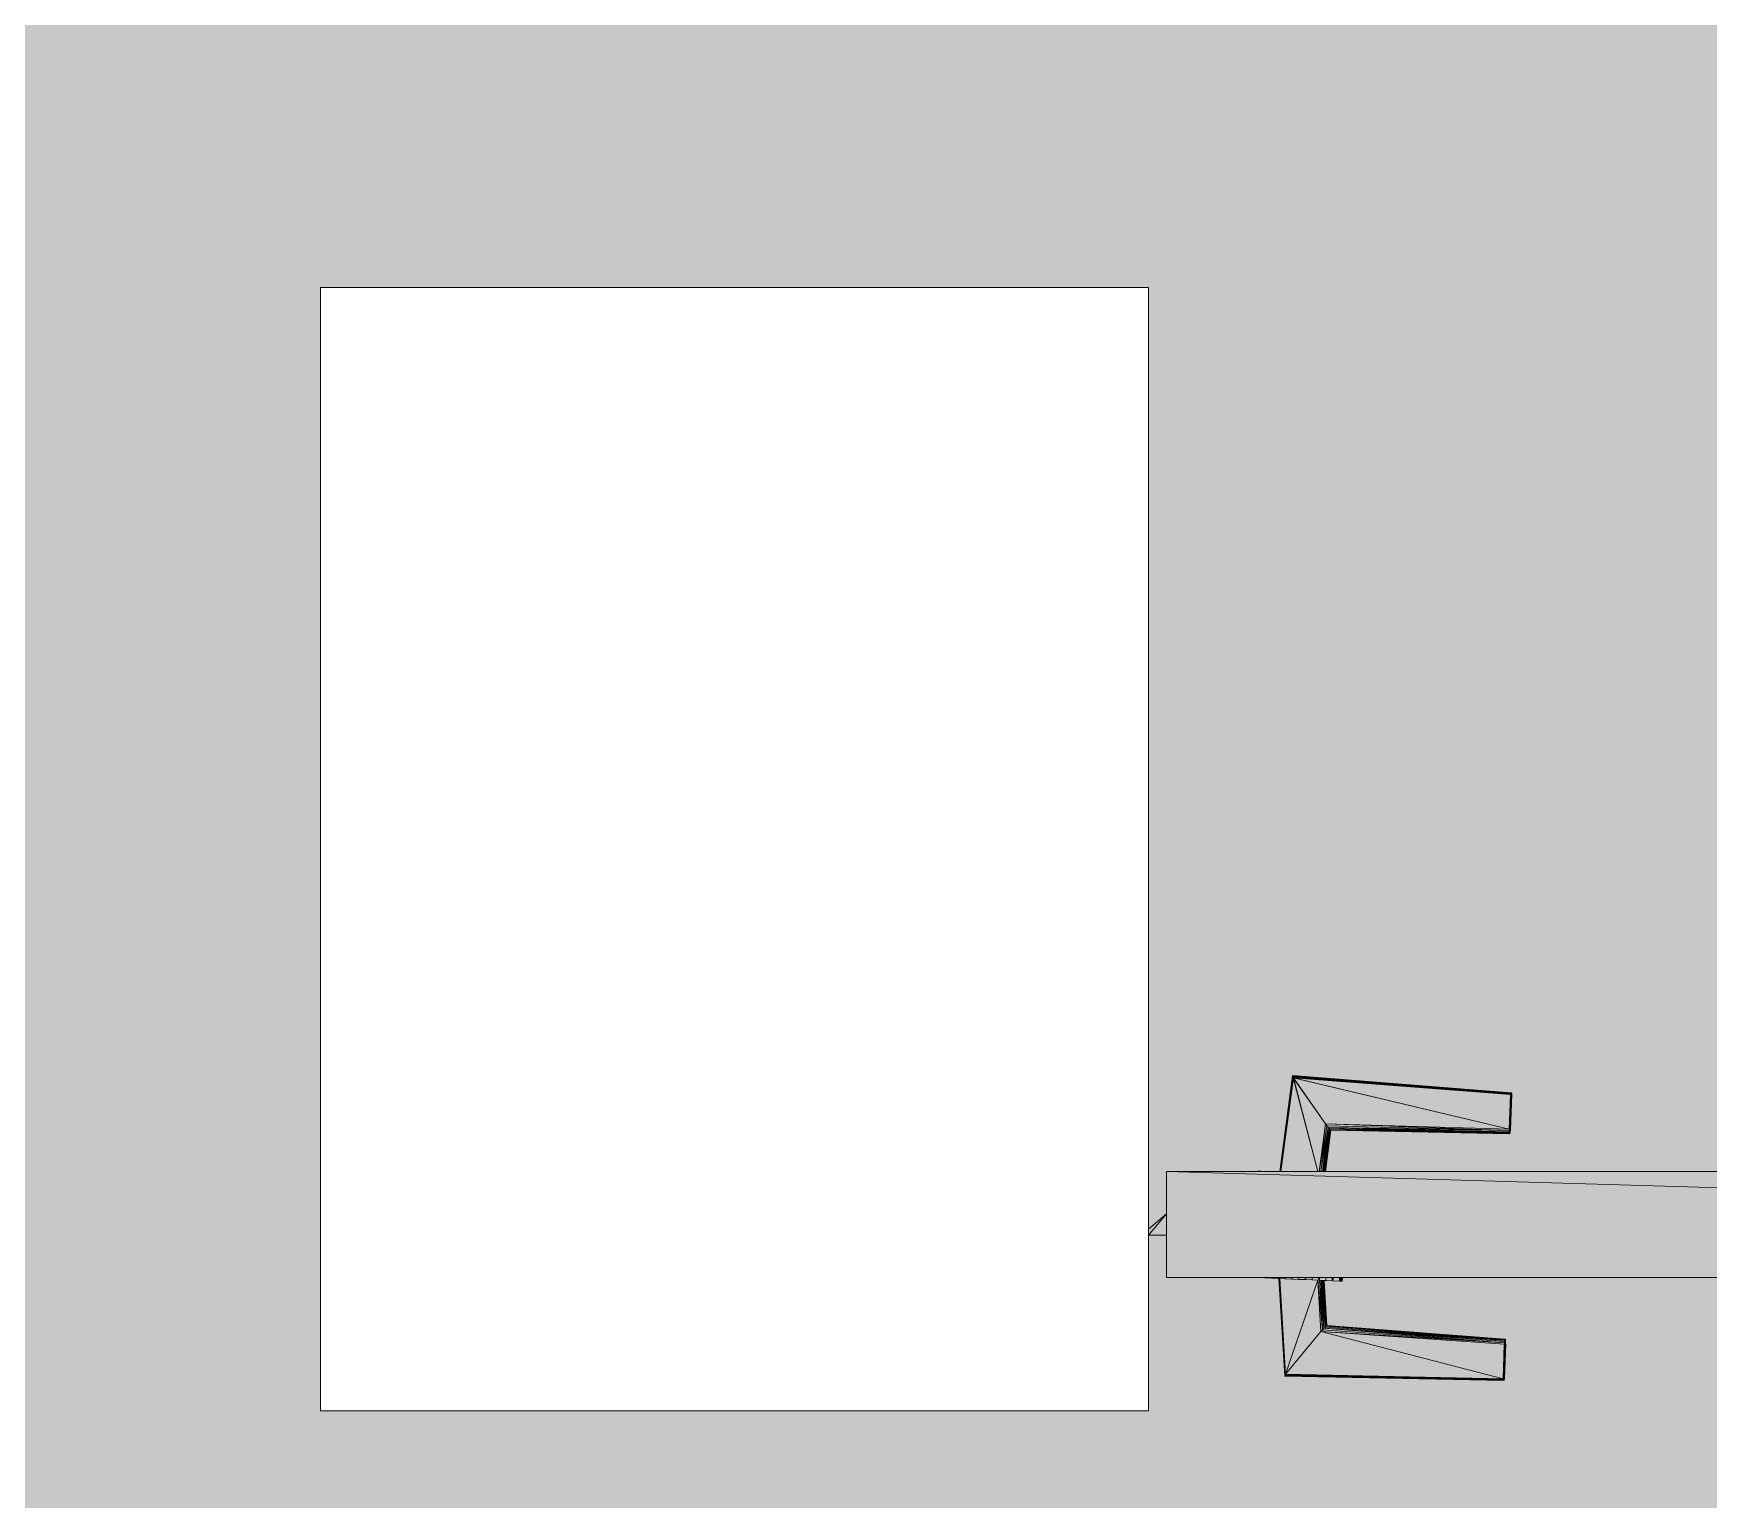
# Model space of a CAD drawing. Header units: millimetres. Extents: x -284281 to 1648660, y -821378 to -151356.
# Drawn here: x 204674 to 205210, y -271523 to -271053 of the extents above; entities that cross this region are included whole.
import ezdxf

# ---------------------------------------------------------------- set-up
doc = ezdxf.new("R2010")
doc.units = ezdxf.units.MM
doc.header["$MEASUREMENT"] = 0
doc.set_wipeout_variables(frame=1)
doc.linetypes.add('Wipeout_Contour', pattern=[1000, 0, -1000])
doc.layers.add('Structure - Murs extérieurs', color=7, linetype='Continuous')

# ---------------------------------------------------------------- blocks, each defined once
blk = doc.blocks.new('Mur_58_1', base_point=(204765.64, -271134.71))
at = {"color": 254, "linetype": 'Wipeout_Contour', "lineweight": 0, "ltscale": 1359970.611364661}
blk.add_wipeout([(204765.64, -271494.71), (205030.95, -271494.71), (205030.95, -271134.71), (204765.64, -271134.71)], dxfattribs=at).dxf.layer = 'Structure - Murs extérieurs'
at = {"layer": 'Structure - Murs extérieurs', "color": 7, "linetype": 'Continuous', "lineweight": 5, "flags": 128}
for points in [[(205030.95, -271134.71), (204765.64, -271134.71)], [(204765.64, -271134.71), (204765.64, -271494.71)], [(205030.95, -271494.71), (205030.95, -271134.71)], [(204765.64, -271494.71), (205030.95, -271494.71)]]:
    blk.add_lwpolyline(points, dxfattribs=at)
blk = doc.blocks.new('model17')
at = {"color": 7, "linetype": 'Continuous', "lineweight": 20}
for p, q in [((1357.74, 259.11), (1358.1, 270.16)), ((1357.75, 258.63), (1358.14, 270.32)), ((1357.75, 258.63), (1358.1, 270.16)), ((1357.78, 258.24), (1358.18, 270.45)), ((1357.78, 258.24), (1358.14, 270.32)), ((1357.81, 257.93), (1358.22, 270.55)), ((1357.81, 257.93), (1358.18, 270.45)), ((1357.83, 257.7), (1358.26, 270.62)), ((1357.83, 257.7), (1358.22, 270.55)), ((1357.87, 257.57), (1358.34, 270.68)), ((1357.87, 257.57), (1358.3, 270.67)), ((1357.87, 257.57), (1358.26, 270.62)), ((1357.91, 257.52), (1358.34, 270.68)), ((1357.94, 257.56), (1358.34, 270.68)), ((1357.94, 257.56), (1358.37, 270.66)), ((1357.94, 257.56), (1358.42, 270.62)), ((1357.99, 257.7), (1358.42, 270.62)), ((1357.99, 257.7), (1358.45, 270.54)), ((1358.04, 257.92), (1358.45, 270.54)), ((1358.04, 257.92), (1358.48, 270.44)), ((1358.08, 258.22), (1358.48, 270.44)), ((1358.08, 258.22), (1358.51, 270.31)), ((1358.1, 270.16), (1358.14, 270.32)), ((1358.13, 258.62), (1358.51, 270.31)), ((1358.13, 258.62), (1358.55, 270.14)), ((1358.14, 270.32), (1358.18, 270.45)), ((1358.18, 270.45), (1358.22, 270.55)), ((1358.18, 259.09), (1358.55, 270.14)), ((1358.22, 270.55), (1358.26, 270.62)), ((1358.26, 270.62), (1358.3, 270.67)), ((1358.3, 270.67), (1358.34, 270.68)), ((1358.34, 270.68), (1358.37, 270.66)), ((1358.34, 270.68), (1428.51, 269.39)), ((1358.37, 270.66), (1358.42, 270.62)), ((1428.51, 269.39), (1358.37, 270.66)), ((1358.37, 270.66), (1428.55, 269.31)), ((1358.37, 270.66), (1428.54, 269.37)), ((1358.42, 270.62), (1358.45, 270.54)), ((1428.55, 269.31), (1358.42, 270.62)), ((1358.42, 270.62), (1428.52, 269.22)), ((1358.45, 270.54), (1358.48, 270.44)), ((1428.52, 269.22), (1358.45, 270.54)), ((1358.45, 270.54), (1428.47, 269.09)), ((1358.48, 270.44), (1358.51, 270.31)), ((1358.48, 270.44), (1428.47, 269.09)), ((1358.51, 270.31), (1428.26, 268.72)), ((1358.51, 270.31), (1428.38, 268.92)), ((1358.51, 270.31), (1358.55, 270.14)), ((1358.51, 270.31), (1428.47, 269.09)), ((1358.55, 270.14), (1428.26, 268.72)), ((1358.55, 270.14), (1416.96, 255.04)), ((1428.26, 268.72), (1416.96, 255.04)), ((1428.26, 268.72), (1417.98, 238.59)), ((1428.38, 268.92), (1428.26, 268.72)), ((1428.26, 268.72), (1430.16, 238.04)), ((1428.47, 269.09), (1428.38, 268.92)), ((1428.38, 268.92), (1430.16, 238.04)), ((1428.38, 268.92), (1430.28, 238.06)), ((1428.38, 268.92), (1430.38, 238.07)), ((1428.52, 269.22), (1428.47, 269.09)), ((1428.47, 269.09), (1430.38, 238.07)), ((1428.51, 269.39), (1428.54, 269.37)), ((1428.55, 269.31), (1428.52, 269.22)), ((1428.52, 269.22), (1430.38, 238.07)), ((1428.52, 269.22), (1430.45, 238.08)), ((1428.54, 269.37), (1428.55, 269.31)), ((1428.55, 269.31), (1430.45, 238.08)), ((1428.55, 269.31), (1430.48, 238.09)), ((1357.75, 258.63), (1357.74, 259.11)), ((1357.78, 258.24), (1357.75, 258.63)), ((1357.81, 257.93), (1357.78, 258.24)), ((1357.83, 257.7), (1357.81, 257.93)), ((1357.87, 257.57), (1357.83, 257.7)), ((1357.99, 257.7), (1357.94, 257.56)), ((1358.04, 257.92), (1357.99, 257.7)), ((1415.34, 253.31), (1357.99, 257.7)), ((1357.99, 257.7), (1415.15, 253.15)), ((1358.08, 258.22), (1358.04, 257.92)), ((1415.62, 253.59), (1358.04, 257.92)), ((1415.34, 253.31), (1358.04, 257.92)), ((1415.98, 253.97), (1358.04, 257.92)), ((1358.13, 258.62), (1358.08, 258.22)), ((1415.98, 253.97), (1358.08, 258.22)), ((1358.13, 258.62), (1358.18, 259.09)), ((1416.43, 254.45), (1358.13, 258.62)), ((1415.98, 253.97), (1358.13, 258.62)), ((1416.96, 255.04), (1358.13, 258.62)), ((1416.96, 255.04), (1358.18, 259.09)), ((1357.91, 257.52), (1357.87, 257.57)), ((1357.94, 257.56), (1357.91, 257.52)), ((1415.06, 253.1), (1357.91, 257.52)), ((1415.15, 253.15), (1357.94, 257.56)), ((1357.94, 257.56), (1415.06, 253.1)), ((1415.15, 253.15), (1415.06, 253.1)), ((1416.05, 238.68), (1415.06, 253.1)), ((1415.95, 238.68), (1415.06, 253.1)), ((1415.34, 253.31), (1415.15, 253.15)), ((1416.25, 238.67), (1415.15, 253.15)), ((1416.05, 238.68), (1415.15, 253.15)), ((1415.62, 253.59), (1415.34, 253.31)), ((1416.54, 238.65), (1415.34, 253.31)), ((1416.25, 238.67), (1415.34, 253.31)), ((1415.98, 253.97), (1415.62, 253.59)), ((1416.93, 238.64), (1415.62, 253.59)), ((1416.54, 238.65), (1415.62, 253.59)), ((1416.43, 254.45), (1415.98, 253.97)), ((1416.93, 238.64), (1415.98, 253.97)), ((1416.43, 254.45), (1416.96, 255.04)), ((1417.98, 238.59), (1416.43, 254.45)), ((1417.41, 238.61), (1416.43, 254.45)), ((1416.93, 238.64), (1416.43, 254.45)), ((1417.98, 238.59), (1416.96, 255.04)), ((1466.45, 203.75), (322.26, 237.72)), ((1466.45, 237.72), (322.26, 237.72)), ((1410.12, 238.94), (1410.08, 237.72)), ((1410.15, 238.94), (1410.11, 237.72)), ((1410.15, 238.94), (1410.12, 237.72)), ((1410.15, 238.94), (1410.12, 238.94)), ((1410.12, 238.94), (1410.15, 238.94)), ((1410.22, 238.94), (1410.15, 238.94)), ((1410.22, 238.94), (1410.18, 237.72)), ((1410.22, 238.94), (1410.19, 237.72)), ((1410.31, 238.93), (1410.22, 238.94)), ((1410.31, 238.93), (1410.27, 237.72)), ((1410.31, 238.93), (1410.29, 237.72)), ((1410.34, 238.93), (1410.31, 238.93)), ((1410.44, 238.93), (1410.34, 238.93)), ((1410.44, 238.93), (1410.4, 237.72)), ((1410.6, 238.92), (1410.44, 238.93)), ((1410.6, 238.92), (1410.53, 237.72)), ((1410.6, 238.92), (1410.56, 237.72)), ((1410.6, 238.92), (1410.59, 237.72)), ((1410.79, 238.91), (1410.6, 238.92)), ((1410.79, 238.91), (1410.75, 237.72)), ((1410.79, 238.91), (1410.79, 237.72)), ((1411.02, 238.9), (1410.79, 238.91)), ((1411.02, 238.9), (1410.98, 237.72)), ((1413.2, 238.8), (1411.02, 238.9)), ((1413.2, 238.8), (1412.81, 237.72)), ((1413.2, 238.8), (1413.16, 237.72)), ((1413.5, 237.72), (1413.2, 238.8)), ((1415.37, 238.71), (1413.2, 238.8)), ((1415.37, 238.71), (1415.34, 237.72)), ((1415.92, 238.68), (1415.37, 238.71)), ((1417.55, 238.61), (1415.92, 238.68)), ((1417.55, 238.61), (1417.23, 237.72)), ((1417.55, 238.61), (1417.52, 237.72)), ((1417.81, 237.72), (1417.55, 238.61)), ((1419.74, 238.51), (1417.55, 238.61)), ((1419.71, 237.72), (1419.74, 238.51)), ((1421.92, 238.41), (1419.74, 238.51)), ((1421.92, 238.41), (1421.67, 237.72)), ((1421.9, 237.72), (1421.92, 238.41)), ((1422.12, 237.72), (1421.92, 238.41)), ((1422.25, 238.4), (1421.92, 238.41)), ((1424.1, 238.31), (1422.25, 238.4)), ((1424.08, 237.72), (1424.1, 238.31)), ((1426.28, 238.22), (1424.1, 238.31)), ((1426.28, 238.22), (1426.1, 237.72)), ((1426.26, 237.72), (1426.28, 238.22)), ((1428.45, 238.12), (1426.28, 238.22)), ((1428.45, 238.12), (1428.31, 237.72)), ((1428.44, 237.72), (1428.45, 238.12)), ((1428.57, 237.72), (1428.45, 238.12)), ((1430.63, 238.02), (1428.45, 238.12)), ((1430.28, 238.06), (1430.16, 238.04)), ((1430.29, 238.04), (1430.19, 238.04)), ((1430.38, 238.07), (1430.28, 238.06)), ((1430.45, 238.08), (1430.38, 238.07)), ((1430.48, 238.09), (1430.45, 238.08)), ((1430.62, 237.72), (1430.63, 238.02)), ((1432.8, 237.92), (1430.63, 238.02)), ((1432.8, 237.92), (1432.72, 237.72)), ((1432.79, 237.72), (1432.8, 237.92)), ((1432.86, 237.72), (1432.8, 237.92)), ((1434.96, 237.83), (1432.8, 237.92)), ((1434.95, 237.72), (1434.96, 237.83)), ((1437.12, 237.73), (1434.96, 237.83)), ((1437.12, 237.73), (1437.11, 237.72)), ((1437.25, 237.72), (1437.12, 237.73)), ((1437.34, 237.72), (1437.25, 237.72)), ((1437.25, 237.72), (1437.25, 237.72)), ((1437.41, 237.72), (1437.34, 237.72)), ((1466.45, 203.75), (1466.45, 237.72)), ((1466.45, 224.13), (1472.26, 224.13)), ((1466.45, 217.33), (1472.26, 224.13)), ((1466.45, 217.33), (1472.26, 222.22)), ((1472.26, 222.22), (1472.26, 224.13)), ((322.26, 203.75), (1466.45, 203.75)), ((1413.74, 190.53), (1415.51, 203.75)), ((1415.51, 203.75), (1413.84, 190.48)), ((1413.84, 190.48), (1415.61, 203.75)), ((1413.84, 190.48), (1415.79, 203.75)), ((1414.01, 190.32), (1415.8, 203.75)), ((1415.83, 203.75), (1414.27, 190.03)), ((1414.27, 190.03), (1416.1, 203.75)), ((1414.27, 190.03), (1416.46, 203.75)), ((1414.6, 189.63), (1416.49, 203.75)), ((1414.6, 189.63), (1416.94, 203.75)), ((1415.01, 189.11), (1416.98, 203.75)), ((1415.01, 189.11), (1417.51, 203.75)), ((1415.51, 188.49), (1417.55, 203.75)), ((1417.95, 203.75), (1425.79, 173.75)), ((1429.81, 203.75), (1425.79, 173.75)), ((1425.79, 173.75), (1429.94, 203.75)), ((1429.94, 203.75), (1425.9, 173.53)), ((1425.9, 173.53), (1430.03, 203.75)), ((1425.97, 173.34), (1430.1, 203.75)), ((1430.04, 203.75), (1425.97, 173.34)), ((1430.1, 203.75), (1426.02, 173.2)), ((1430.14, 203.75), (1426.04, 173.09)), ((1430.1, 203.75), (1426.04, 173.09)), ((1434.48, 203.75), (1436.24, 203.66)), ((1436.69, 203.75), (1436.24, 203.66)), ((1436.24, 203.66), (1436.9, 203.75)), ((1436.24, 203.66), (1436.46, 203.66)), ((1436.91, 203.75), (1436.46, 203.66)), ((1436.46, 203.66), (1437.04, 203.74)), ((1436.46, 203.66), (1436.66, 203.66)), ((1437.04, 203.74), (1436.66, 203.66)), ((1436.66, 203.66), (1437.11, 203.72)), ((1436.66, 203.66), (1436.82, 203.66)), ((1437.11, 203.72), (1436.82, 203.66)), ((1436.82, 203.66), (1436.95, 203.67)), ((1437.11, 203.72), (1436.95, 203.67)), ((1436.95, 203.67), (1437.14, 203.71)), ((1436.95, 203.67), (1437.04, 203.67)), ((1436.98, 203.75), (1437.04, 203.74)), ((1437.04, 203.74), (1437.04, 203.75)), ((1437.04, 203.74), (1437.11, 203.72)), ((1437.14, 203.71), (1437.04, 203.67)), ((1437.04, 203.67), (1437.14, 203.69)), ((1437.11, 203.72), (1437.11, 203.75)), ((1437.11, 203.72), (1437.14, 203.71)), ((1437.14, 203.69), (1437.11, 203.68)), ((1437.14, 203.71), (1437.14, 203.75)), ((1437.14, 203.69), (1437.14, 203.71)), ((1437.14, 203.71), (1437.14, 203.69)), ((1355.77, 179.02), (1356.24, 190.55)), ((1355.77, 179.02), (1356.19, 190.07)), ((1355.8, 178.87), (1356.3, 190.95)), ((1355.8, 178.87), (1356.24, 190.55)), ((1355.83, 178.74), (1356.34, 191.27)), ((1355.83, 178.74), (1356.3, 190.95)), ((1355.87, 178.65), (1356.39, 191.5)), ((1355.87, 178.65), (1356.34, 191.27)), ((1355.9, 178.58), (1356.44, 191.65)), ((1355.9, 178.58), (1356.39, 191.5)), ((1355.94, 178.55), (1356.44, 191.65)), ((1355.98, 178.54), (1356.48, 191.69)), ((1356.44, 191.65), (1355.98, 178.54)), ((1355.98, 178.54), (1356.52, 191.65)), ((1356.01, 178.56), (1356.52, 191.65)), ((1356.52, 191.65), (1356.05, 178.61)), ((1356.05, 178.61), (1356.54, 191.53)), ((1356.54, 191.53), (1356.09, 178.69)), ((1356.09, 178.69), (1356.58, 191.31)), ((1356.58, 191.31), (1356.13, 178.8)), ((1356.13, 178.8), (1356.6, 191.01)), ((1356.6, 191.01), (1356.18, 178.94)), ((1356.18, 178.94), (1356.63, 190.63)), ((1356.19, 190.07), (1356.24, 190.55)), ((1356.63, 190.63), (1356.22, 179.11)), ((1356.64, 190.16), (1356.22, 179.11)), ((1356.24, 190.55), (1356.3, 190.95)), ((1356.3, 190.95), (1356.34, 191.27)), ((1356.34, 191.27), (1356.39, 191.5)), ((1356.39, 191.5), (1356.44, 191.65)), ((1356.44, 191.65), (1356.48, 191.69)), ((1356.48, 191.69), (1356.52, 191.65)), ((1356.48, 191.69), (1413.74, 190.53)), ((1356.52, 191.65), (1356.54, 191.53)), ((1413.74, 190.53), (1356.52, 191.65)), ((1356.52, 191.65), (1413.84, 190.48)), ((1356.54, 191.53), (1356.58, 191.31)), ((1413.84, 190.48), (1356.54, 191.53)), ((1356.54, 191.53), (1414.01, 190.32)), ((1356.58, 191.31), (1356.6, 191.01)), ((1414.01, 190.32), (1356.58, 191.31)), ((1356.58, 191.31), (1414.6, 189.63)), ((1356.58, 191.31), (1414.27, 190.03)), ((1356.6, 191.01), (1356.63, 190.63)), ((1356.6, 191.01), (1414.6, 189.63)), ((1356.63, 190.63), (1356.64, 190.16)), ((1414.6, 189.63), (1356.63, 190.63)), ((1356.63, 190.63), (1415.51, 188.49)), ((1356.63, 190.63), (1415.01, 189.11)), ((1415.51, 188.49), (1356.64, 190.16)), ((1356.64, 190.16), (1425.79, 173.75)), ((1413.74, 190.53), (1413.84, 190.48)), ((1413.84, 190.48), (1414.01, 190.32)), ((1414.01, 190.32), (1414.27, 190.03)), ((1414.27, 190.03), (1414.6, 189.63)), ((1414.6, 189.63), (1415.01, 189.11)), ((1415.01, 189.11), (1415.51, 188.49)), ((1415.51, 188.49), (1425.79, 173.75)), ((1355.8, 178.87), (1355.77, 179.02)), ((1355.83, 178.74), (1355.8, 178.87)), ((1355.87, 178.65), (1355.83, 178.74)), ((1355.9, 178.58), (1355.87, 178.65)), ((1355.94, 178.55), (1355.9, 178.58)), ((1355.98, 178.54), (1355.94, 178.55)), ((1356.01, 178.56), (1355.98, 178.54)), ((1426.03, 173.02), (1355.98, 178.54)), ((1425.99, 172.99), (1355.98, 178.54)), ((1356.05, 178.61), (1356.01, 178.56)), ((1426.03, 173.02), (1356.01, 178.56)), ((1356.09, 178.69), (1356.05, 178.61)), ((1426.02, 173.2), (1356.05, 178.61)), ((1356.05, 178.61), (1426.03, 173.02)), ((1426.04, 173.09), (1356.05, 178.61)), ((1356.13, 178.8), (1356.09, 178.69)), ((1425.97, 173.34), (1356.09, 178.69)), ((1356.09, 178.69), (1426.02, 173.2)), ((1356.18, 178.94), (1356.13, 178.8)), ((1425.97, 173.34), (1356.13, 178.8)), ((1356.22, 179.11), (1356.18, 178.94)), ((1425.79, 173.75), (1356.18, 178.94)), ((1356.18, 178.94), (1425.97, 173.34)), ((1425.9, 173.53), (1356.18, 178.94)), ((1425.79, 173.75), (1356.22, 179.11)), ((1425.79, 173.75), (1425.9, 173.53)), ((1425.9, 173.53), (1425.97, 173.34)), ((1425.97, 173.34), (1426.02, 173.2)), ((1426.03, 173.02), (1425.99, 172.99)), ((1426.02, 173.2), (1426.04, 173.09)), ((1426.04, 173.09), (1426.03, 173.02))]:
    blk.add_line(p, q, dxfattribs=at)
blk.add_point((1415.06, 253.1), dxfattribs=at)

msp = doc.modelspace()

# ---------------------------------------------------------------- hatches: boundary and pattern name
at = {"linetype": 'Continuous', "lineweight": 0, "true_color": 0x6f6f6f}
h = msp.add_hatch(color=8, dxfattribs=at)
h.paths.add_polyline_path([(141848.4421, -295062.57111), (269220.82107, -293826.86817), (269220.82107, -270902.73426), (268763.04853, -270902.73426), (254213.59981, -271040.57524), (254213.59981, -163437.63526), (153156.19977, -163437.63526), (153156.19977, -271040.57524), (153182.9625, -271040.57014), (153183.14559, -272000.51417, -0.409427364), (149183.68145, -275935.04226), (141848.4421, -275935.04226)])
h.paths.add_polyline_path([(158435.58359, -260639.95299), (155145.58359, -260639.95299), (155145.58359, -248364.9528), (155145.58359, -243089.97435), (155145.58359, -242189.97435), (158435.58359, -242189.97435)], flags=0)
h.paths.add_polyline_path([(161503.43335, -171995.57011), (161503.43335, -193810.57122), (161503.43335, -230015.57011), (161503.43335, -260810.57129), (196775.04197, -260810.57129), (196775.04197, -222495.57011), (186955.54197, -222495.57011), (186955.54197, -218295.57011), (196754.55038, -218295.57011), (196754.55038, -208495.57004), (196754.55038, -204495.57011), (193355.54197, -204495.57011), (193355.54197, -195161.53481), (195576.03357, -195161.53481), (195576.03357, -189810.57129), (217850.06795, -189810.57129), (217850.06795, -262266.88531), (245610.04479, -262266.88531), (245610.04479, -253395.57129), (245626.03357, -253395.57129), (246426.03357, -253395.57129), (247826.03357, -253395.57129), (247826.03357, -248005.57129), (247826.03357, -246605.57129), (245626.03357, -246605.57129), (245610.04479, -246605.57129), (245610.04479, -171995.57011), (212806.27958, -171995.57011)], flags=0)
h.paths.add_polyline_path([(162737.04244, -269433.91257, -0.09031866), (162858.77258, -268727.62319, -0.201448728), (163912.63869, -267592.73981, -0.104211445), (164718.00561, -267415.05524), (165317.97869, -267409.37112, -0.104044608), (166125.35422, -267571.24421, -0.238255457), (167284.25653, -268953.31764, -0.055188622), (167336.83602, -269390.33428), (167338.93075, -269611.43843), (167351.04633, -270890.26697), (167092.5827, -271892.76052, -0.267949192), (165370.08316, -272909.1243), (164770.11009, -272914.80843, -0.193717464), (163379.25202, -272370.18517, -0.070568756), (163028.66346, -271931.26196, -0.131652498), (162751.25276, -270933.84526)], flags=0)
h.paths.add_polyline_path([(175327.75206, -275599.00212, -0.415791099), (173316.98603, -273599.0311), (173316.98603, -273452.05237), (173330.48786, -267377.82411, -0.380556701), (175316.98603, -265609.82626), (175394.71409, -265609.82626), (175394.71409, -270609.82626), (190394.71409, -270609.82626), (190394.71409, -265609.82626), (195356.19118, -265609.82626, -0.414213562), (196856.19118, -267109.82626), (196856.19118, -273660.69924, -0.345501612), (195137.28541, -275433.43196)], flags=0)
h.paths.add_polyline_path([(205510.09252, -271504.08297, -0.134473934), (205230.94767, -270484.93746), (205230.94767, -268984.93746, -0.414213562), (207230.94767, -266984.93746), (207830.94767, -266984.93746, -0.414213562), (209830.94767, -268984.93746), (209830.94767, -270484.93746, -0.128820346), (209574.03043, -271465.58136, -0.270936291), (207830.94767, -272484.93746), (207230.94767, -272484.93746, -0.264979997)], flags=0)
h.paths.add_polyline_path([(217862.68721, -273329.32486), (217869.94938, -267730.33623, -0.098561509), (218100.71805, -266943.72092), (218117.68082, -266951.54513, -0.258849002), (219955.479, -265605.82722), (219953.14148, -265587.29374), (220637.56856, -265587.29374), (220637.56856, -265687.29374), (220637.56856, -270687.29374), (250537.56856, -270687.29374), (250537.56856, -265687.29374), (252208.00356, -265687.29374), (254186.29382, -265687.29374), (254186.29382, -267687.29374), (254186.29382, -271062.25464, 0.001345761), (254186.3228, -271073.02067), (254197.20856, -273095.23292, -0.414213562), (252208.00356, -275105.96997), (243484.53401, -275105.96997, -0.005188955), (243431.43827, -275116.10287), (235447.992, -275196.19066), (220071.01237, -275253.23979, -0.386553331), (217873.0891, -273475.38502, -0.025189219)], flags=0)

# ---------------------------------------------------------------- linework, layer by layer
at = {"color": 7, "linetype": 'Continuous', "lineweight": 20}
for p, q in [((205073.06606, -271418.00425), (205077.16656, -271387.34586)), ((205073.10091, -271418.00425), (205077.16656, -271387.34586)), ((205073.10091, -271418.00425), (205077.1898, -271387.4532)), ((205077.23626, -271387.59927), (205073.10091, -271418.00425)), ((205073.1648, -271418.00425), (205077.23626, -271387.59927)), ((205077.30596, -271387.78406), (205073.17061, -271418.00425)), ((205073.26354, -271418.00425), (205077.30596, -271387.78406)), ((205077.4105, -271388.00757), (205073.26935, -271418.00425)), ((205073.39712, -271418.00425), (205077.4105, -271388.00757)), ((205077.16656, -271387.34586), (205077.17818, -271387.27792)), ((205077.16656, -271387.34586), (205147.15383, -271392.86854)), ((205077.1898, -271387.4532), (205077.16656, -271387.34586)), ((205077.17818, -271387.27792), (205077.21303, -271387.24871)), ((205147.15383, -271392.86854), (205077.17818, -271387.27792)), ((205077.17818, -271387.27792), (205147.19449, -271392.81758)), ((205077.17818, -271387.27792), (205147.22934, -271392.79517)), ((205077.1898, -271387.4532), (205147.15383, -271392.86854)), ((205147.11318, -271392.94938), (205077.1898, -271387.4532)), ((205077.23626, -271387.59927), (205077.1898, -271387.4532)), ((205077.21303, -271387.24871), (205147.22934, -271392.79517)), ((205077.23626, -271387.59927), (205147.11318, -271392.94938)), ((205077.23626, -271387.59927), (205147.07252, -271393.05944)), ((205147.02606, -271393.19804), (205077.23626, -271387.59927)), ((205077.30596, -271387.78406), (205077.23626, -271387.59927)), ((205077.30596, -271387.78406), (205147.02606, -271393.19804)), ((205077.4105, -271388.00757), (205077.30596, -271387.78406)), ((205077.4105, -271388.00757), (205146.9854, -271393.36652)), ((205146.56141, -271404.41528), (205077.4105, -271388.00757)), ((205077.4105, -271388.00757), (205147.02606, -271393.19804)), ((205087.6966, -271402.74333), (205077.4105, -271388.00757)), ((205085.2514, -271418.00425), (205077.4105, -271388.00757)), ((205146.56141, -271404.41528), (205146.9854, -271393.36652)), ((205147.02606, -271393.19804), (205146.57883, -271404.88474)), ((205146.57883, -271404.88474), (205146.9854, -271393.36652)), ((205147.07252, -271393.05944), (205146.60207, -271405.27062)), ((205146.60207, -271405.27062), (205147.02606, -271393.19804)), ((205147.11318, -271392.94938), (205146.6253, -271405.57159)), ((205146.6253, -271405.57159), (205147.07252, -271393.05944)), ((205147.15383, -271392.86854), (205146.66015, -271405.78559)), ((205146.66015, -271405.78559), (205147.11318, -271392.94938)), ((205147.22934, -271392.79517), (205146.68919, -271405.91196)), ((205147.19449, -271392.81758), (205146.68919, -271405.91196)), ((205146.68919, -271405.91196), (205147.15383, -271392.86854)), ((205147.22934, -271392.79517), (205146.72984, -271405.94864)), ((205146.76469, -271405.90313), (205147.22934, -271392.79517)), ((205147.27, -271392.80264), (205146.76469, -271405.90313)), ((205147.30484, -271392.83865), (205146.76469, -271405.90313)), ((205147.30484, -271392.83865), (205146.81116, -271405.75502)), ((205147.33969, -271392.90455), (205146.81116, -271405.75502)), ((205147.33969, -271392.90455), (205146.86343, -271405.52607)), ((205147.37454, -271392.99898), (205146.86343, -271405.52607)), ((205147.37454, -271392.99898), (205146.90989, -271405.20948)), ((205147.40939, -271393.12331), (205146.90989, -271405.20948)), ((205147.40939, -271393.12331), (205146.96217, -271404.80864)), ((205147.43843, -271393.27617), (205146.96217, -271404.80864)), ((205146.9854, -271393.36652), (205147.02606, -271393.19804)), ((205147.43843, -271393.27617), (205147.01444, -271404.32493)), ((205147.02606, -271393.19804), (205147.07252, -271393.05944)), ((205147.07252, -271393.05944), (205147.11318, -271392.94938)), ((205147.11318, -271392.94938), (205147.15383, -271392.86854)), ((205147.15383, -271392.86854), (205147.19449, -271392.81758)), ((205147.19449, -271392.81758), (205147.22934, -271392.79517)), ((205147.22934, -271392.79517), (205147.27, -271392.80264)), ((205147.27, -271392.80264), (205147.30484, -271392.83865)), ((205147.30484, -271392.83865), (205147.33969, -271392.90455)), ((205147.33969, -271392.90455), (205147.37454, -271392.99898)), ((205147.37454, -271392.99898), (205147.40939, -271393.12331)), ((205147.40939, -271393.12331), (205147.43843, -271393.27617)), ((205087.6966, -271402.74333), (205085.65796, -271418.00425)), ((205088.19028, -271403.36972), (205085.69862, -271418.00425)), ((205088.19028, -271403.36972), (205086.22716, -271418.00425)), ((205088.60266, -271403.88537), (205086.262, -271418.00425)), ((205088.60266, -271403.88537), (205086.71503, -271418.00425)), ((205088.93953, -271404.28756), (205086.74407, -271418.00425)), ((205088.93953, -271404.28756), (205087.10417, -271418.00425)), ((205087.37715, -271418.00425), (205088.93953, -271404.28756)), ((205089.19508, -271404.5729), (205087.40039, -271418.00425)), ((205089.36932, -271404.74139), (205087.41781, -271418.00425)), ((205089.36932, -271404.74139), (205087.59786, -271418.00425)), ((205087.69079, -271418.00425), (205089.36932, -271404.74139)), ((205087.6966, -271402.74333), (205146.56141, -271404.41528)), ((205146.57883, -271404.88474), (205087.6966, -271402.74333)), ((205088.19028, -271403.36972), (205087.6966, -271402.74333)), ((205089.46225, -271404.79098), (205087.6966, -271418.00425)), ((205088.60266, -271403.88537), (205088.19028, -271403.36972)), ((205146.57883, -271404.88474), (205088.19028, -271403.36972)), ((205146.6253, -271405.57159), (205088.60266, -271403.88537)), ((205088.60266, -271403.88537), (205146.57883, -271404.88474)), ((205146.60207, -271405.27062), (205088.60266, -271403.88537)), ((205088.93953, -271404.28756), (205088.60266, -271403.88537)), ((205089.19508, -271404.5729), (205088.93953, -271404.28756)), ((205146.6253, -271405.57159), (205088.93953, -271404.28756)), ((205089.19508, -271404.5729), (205146.6253, -271405.57159)), ((205146.66015, -271405.78559), (205089.19508, -271404.5729)), ((205089.36932, -271404.74139), (205089.19508, -271404.5729)), ((205089.46225, -271404.79098), (205089.36932, -271404.74139)), ((205089.36932, -271404.74139), (205146.66015, -271405.78559)), ((205146.68919, -271405.91196), (205089.36932, -271404.74139)), ((205089.46225, -271404.79098), (205146.68919, -271405.91196)), ((205146.72984, -271405.94864), (205089.46225, -271404.79098)), ((205146.57883, -271404.88474), (205146.56141, -271404.41528)), ((205146.60207, -271405.27062), (205146.57883, -271404.88474)), ((205146.6253, -271405.57159), (205146.60207, -271405.27062)), ((205146.66015, -271405.78559), (205146.6253, -271405.57159)), ((205146.81116, -271405.75502), (205146.76469, -271405.90313)), ((205146.86343, -271405.52607), (205146.81116, -271405.75502)), ((205146.90989, -271405.20948), (205146.86343, -271405.52607)), ((205146.96217, -271404.80864), (205146.90989, -271405.20948)), ((205147.01444, -271404.32493), (205146.96217, -271404.80864)), ((205146.68919, -271405.91196), (205146.66015, -271405.78559)), ((205146.72984, -271405.94864), (205146.68919, -271405.91196)), ((205146.76469, -271405.90313), (205146.72984, -271405.94864)), ((205036.754, -271418.00425), (206180.94713, -271451.97325)), ((206180.94713, -271418.00425), (205036.754, -271418.00425)), ((205036.754, -271418.00425), (205036.754, -271451.97325)), ((205066.259, -271417.92544), (205066.06734, -271417.96348)), ((205066.06734, -271417.96348), (205066.16027, -271417.93223)), ((205066.16027, -271417.93223), (205066.06734, -271417.95125)), ((205066.06734, -271417.95125), (205066.09638, -271417.94106)), ((205066.06734, -271417.95125), (205066.06734, -271417.96348)), ((205066.06734, -271417.96348), (205066.06734, -271417.95125)), ((205066.06734, -271417.96348), (205066.06734, -271418.00425)), ((205066.09638, -271417.97775), (205066.06734, -271417.96348)), ((205066.54941, -271417.91593), (205066.09638, -271417.97775)), ((205066.09638, -271417.97775), (205066.38678, -271417.92)), ((205066.09638, -271417.97775), (205066.259, -271417.92544)), ((205066.09638, -271417.97775), (205066.09638, -271418.00425)), ((205066.16027, -271417.99338), (205066.09638, -271417.97775)), ((205066.74688, -271417.91389), (205066.16027, -271417.99338)), ((205066.16027, -271417.99338), (205066.54941, -271417.91593)), ((205066.259, -271417.92544), (205066.16027, -271417.93223)), ((205066.16027, -271417.99338), (205066.16027, -271418.00425)), ((205066.22415, -271418.00425), (205066.16027, -271417.99338)), ((205066.38678, -271417.92), (205066.259, -271417.92544)), ((205066.29385, -271418.00425), (205066.74688, -271417.91389)), ((205066.96759, -271417.91389), (205066.30547, -271418.00425)), ((205066.54941, -271417.91593), (205066.38678, -271417.92)), ((205066.51456, -271418.00425), (205066.96759, -271417.91389)), ((205066.74688, -271417.91389), (205066.54941, -271417.91593)), ((205066.96759, -271417.91389), (205066.74688, -271417.91389)), ((205068.72163, -271418.00425), (205066.96759, -271417.91389)), ((205036.754, -271451.97325), (206180.94713, -271451.97325)), ((205065.79436, -271451.97325), (205065.86405, -271451.97597)), ((205065.86405, -271451.97597), (205065.95698, -271451.98073)), ((205065.95698, -271451.97325), (205065.95698, -271451.98073)), ((205065.95698, -271451.98073), (205066.08476, -271451.98616)), ((205066.08476, -271451.98616), (205066.09057, -271451.97325)), ((205066.08476, -271451.98616), (205068.24536, -271452.08331)), ((205068.25117, -271451.97325), (205068.24536, -271452.08331)), ((205068.24536, -271452.08331), (205070.40597, -271452.18047)), ((205070.34789, -271451.97325), (205070.40597, -271452.18047)), ((205070.40597, -271452.18047), (205070.48147, -271451.97325)), ((205070.41177, -271451.97325), (205070.40597, -271452.18047)), ((205070.40597, -271452.18047), (205072.57819, -271452.27762)), ((205072.5898, -271451.97325), (205072.57819, -271452.27762)), ((205072.57819, -271452.27762), (205074.7504, -271452.37545)), ((205072.7292, -271452.35099), (205072.75824, -271452.34216)), ((205074.65748, -271483.56647), (205072.7292, -271452.35099)), ((205072.75824, -271452.34216), (205072.82212, -271452.32993)), ((205074.68652, -271483.4734), (205072.75824, -271452.34216)), ((205074.65748, -271483.56647), (205072.75824, -271452.34216)), ((205072.82212, -271452.32993), (205072.92086, -271452.31566)), ((205074.82591, -271483.1799), (205072.82212, -271452.32993)), ((205074.73879, -271483.34499), (205072.82212, -271452.32993)), ((205074.68652, -271483.4734), (205072.82212, -271452.32993)), ((205072.91505, -271452.29324), (205073.0196, -271452.29732)), ((205072.92086, -271452.31566), (205073.04864, -271452.29868)), ((205074.82591, -271483.1799), (205072.92086, -271452.31566)), ((205074.94207, -271482.97881), (205073.04864, -271452.29868)), ((205074.82591, -271483.1799), (205073.04864, -271452.29868)), ((205074.64005, -271451.97325), (205074.7504, -271452.37545)), ((205074.7504, -271452.37545), (205074.89561, -271451.97325)), ((205074.76202, -271451.97325), (205074.7504, -271452.37545)), ((205074.7504, -271452.37545), (205076.92843, -271452.47328)), ((205074.94207, -271482.97881), (205085.22817, -271452.84626)), ((205076.92843, -271452.47328), (205077.10848, -271451.97325)), ((205076.94586, -271451.97325), (205076.92843, -271452.47328)), ((205076.92843, -271452.47328), (205079.10646, -271452.57111)), ((205079.12969, -271451.97325), (205079.10646, -271452.57111)), ((205079.10646, -271452.57111), (205080.95343, -271452.65399)), ((205080.95343, -271452.65399), (205081.28449, -271452.66894)), ((205081.08701, -271451.97325), (205081.28449, -271452.66894)), ((205081.28449, -271452.66894), (205081.53423, -271451.97325)), ((205081.30772, -271451.97325), (205081.28449, -271452.66894)), ((205081.28449, -271452.66894), (205083.46832, -271452.76677)), ((205083.49736, -271451.97325), (205083.46832, -271452.76677)), ((205083.46832, -271452.76677), (205085.65216, -271452.86528)), ((205085.22817, -271452.84626), (205086.24458, -271469.29609)), ((205085.22817, -271452.84626), (205086.77311, -271468.70775)), ((205085.3966, -271451.97325), (205085.65216, -271452.86528)), ((205085.65216, -271452.86528), (205085.9716, -271451.97325)), ((205085.65216, -271452.86528), (205085.6812, -271451.97325)), ((205085.65216, -271452.86528), (205087.28422, -271452.93865)), ((205085.79736, -271452.87207), (205086.77311, -271468.70775)), ((205086.27943, -271452.89381), (205086.77311, -271468.70775)), ((205086.27943, -271452.89381), (205087.22614, -271468.22267)), ((205086.27943, -271452.89381), (205087.58624, -271467.8429)), ((205086.66857, -271452.9108), (205087.58624, -271467.8429)), ((205086.66857, -271452.9108), (205087.86503, -271467.57046)), ((205086.95897, -271452.92439), (205087.86503, -271467.57046)), ((205086.95897, -271452.92439), (205088.05089, -271467.40741)), ((205087.15645, -271452.93322), (205088.05089, -271467.40741)), ((205087.15645, -271452.93322), (205088.14382, -271467.35442)), ((205087.25518, -271452.9373), (205088.14382, -271467.35442)), ((205087.28422, -271452.93865), (205087.83018, -271452.96311)), ((205087.83018, -271452.96311), (205087.86503, -271451.97325)), ((205087.83018, -271452.96311), (205090.00821, -271453.06094)), ((205089.70038, -271451.97325), (205090.00821, -271453.06094)), ((205090.00821, -271453.06094), (205090.39735, -271451.97325)), ((205090.00821, -271453.06094), (205090.04306, -271451.97325)), ((205090.00821, -271453.06094), (205092.18624, -271453.15877)), ((205092.18624, -271453.15877), (205092.22689, -271451.97325)), ((205092.18624, -271453.15877), (205092.41275, -271453.16896)), ((205092.41275, -271453.16896), (205092.41275, -271451.97325)), ((205092.41275, -271453.16896), (205092.45341, -271451.97325)), ((205092.41275, -271453.16896), (205092.60442, -271453.17712)), ((205092.60442, -271453.17712), (205092.67412, -271451.97325)), ((205092.60442, -271453.17712), (205092.61023, -271451.97325)), ((205092.60442, -271453.17712), (205092.64508, -271451.97325)), ((205092.60442, -271453.17712), (205092.76705, -271453.18459)), ((205092.76705, -271453.18459), (205092.8077, -271451.97325)), ((205092.76705, -271453.18459), (205092.86578, -271453.18935)), ((205092.86578, -271453.18935), (205092.89482, -271453.1907)), ((205092.89482, -271453.1907), (205092.91225, -271451.97325)), ((205092.89482, -271453.1907), (205092.93548, -271451.97325)), ((205092.89482, -271453.1907), (205092.98775, -271453.19478)), ((205092.98775, -271453.19478), (205093.01098, -271451.97325)), ((205092.98775, -271453.19478), (205093.02841, -271451.97325)), ((205092.98775, -271453.19478), (205093.05745, -271453.1975)), ((205093.05745, -271453.1975), (205093.08649, -271451.97325)), ((205093.05745, -271453.1975), (205093.09811, -271451.97325)), ((205093.05745, -271453.1975), (205093.08649, -271453.19886)), ((205093.08649, -271453.19886), (205093.05745, -271453.1975)), ((205093.08649, -271453.19886), (205093.12134, -271451.97325)), ((205074.94207, -271482.97881), (205086.24458, -271469.29609)), ((205086.77311, -271468.70775), (205086.24458, -271469.29609)), ((205086.24458, -271469.29609), (205145.07454, -271472.87371)), ((205144.65636, -271484.40075), (205086.24458, -271469.29609)), ((205086.24458, -271469.29609), (205145.02227, -271473.34859)), ((205086.77311, -271468.70775), (205087.22614, -271468.22267)), ((205086.77311, -271468.70775), (205145.07454, -271472.87371)), ((205087.22614, -271468.22267), (205087.58624, -271467.8429)), ((205087.22614, -271468.22267), (205145.07454, -271472.87371)), ((205087.22614, -271468.22267), (205145.12101, -271472.4817)), ((205087.22614, -271468.22267), (205145.16747, -271472.17462)), ((205087.58624, -271467.8429), (205087.86503, -271467.57046)), ((205087.58624, -271467.8429), (205145.16747, -271472.17462)), ((205087.86503, -271467.57046), (205088.05089, -271467.40741)), ((205087.86503, -271467.57046), (205145.16747, -271472.17462)), ((205087.86503, -271467.57046), (205145.21394, -271471.9545)), ((205088.05089, -271467.40741), (205088.14382, -271467.35442)), ((205088.05089, -271467.40741), (205145.2604, -271471.81727)), ((205145.21394, -271471.9545), (205088.05089, -271467.40741)), ((205145.2604, -271471.81727), (205088.14382, -271467.35442)), ((205088.14382, -271467.35442), (205145.29525, -271471.7799)), ((205145.07454, -271472.87371), (205144.65636, -271484.40075)), ((205145.02227, -271473.34859), (205144.65636, -271484.40075)), ((205145.12101, -271472.4817), (205144.69121, -271484.56312)), ((205145.07454, -271472.87371), (205144.69121, -271484.56312)), ((205145.16747, -271472.17462), (205144.72025, -271484.69628)), ((205145.12101, -271472.4817), (205144.72025, -271484.69628)), ((205145.21394, -271471.9545), (205144.7551, -271484.80023)), ((205145.16747, -271472.17462), (205144.7551, -271484.80023)), ((205145.2604, -271471.81727), (205144.78995, -271484.87564)), ((205145.21394, -271471.9545), (205144.78995, -271484.87564)), ((205145.2604, -271471.81727), (205144.8306, -271484.92115)), ((205145.29525, -271471.7799), (205144.86545, -271484.93746)), ((205145.2604, -271471.81727), (205144.86545, -271484.93746)), ((205145.33591, -271471.8261), (205144.86545, -271484.93746)), ((205145.33591, -271471.8261), (205144.90611, -271484.92455)), ((205145.33591, -271471.8261), (205144.94096, -271484.88175)), ((205145.37076, -271471.96198), (205144.94096, -271484.88175)), ((205145.37076, -271471.96198), (205144.98161, -271484.81042)), ((205145.3998, -271472.18481), (205144.98161, -271484.81042)), ((205145.3998, -271472.18481), (205145.02227, -271484.70987)), ((205145.42884, -271472.49529), (205145.02227, -271484.70987)), ((205145.07454, -271472.87371), (205145.02227, -271473.34859)), ((205145.42884, -271472.49529), (205145.06874, -271484.58011)), ((205145.45207, -271472.89069), (205145.06874, -271484.58011)), ((205145.07454, -271472.87371), (205145.12101, -271472.4817)), ((205145.45207, -271472.89069), (205145.10939, -271484.42113)), ((205145.46949, -271473.36897), (205145.10939, -271484.42113)), ((205145.12101, -271472.4817), (205145.16747, -271472.17462)), ((205145.16747, -271472.17462), (205145.21394, -271471.9545)), ((205145.21394, -271471.9545), (205145.2604, -271471.81727)), ((205145.2604, -271471.81727), (205145.29525, -271471.7799)), ((205145.29525, -271471.7799), (205145.33591, -271471.8261)), ((205145.33591, -271471.8261), (205145.37076, -271471.96198)), ((205145.37076, -271471.96198), (205145.3998, -271472.18481)), ((205145.3998, -271472.18481), (205145.42884, -271472.49529)), ((205145.42884, -271472.49529), (205145.45207, -271472.89069)), ((205145.45207, -271472.89069), (205145.46949, -271473.36897)), ((205074.65748, -271483.56647), (205074.68652, -271483.4734)), ((205144.8306, -271484.92115), (205074.65748, -271483.56647)), ((205074.65748, -271483.56647), (205144.78995, -271484.87564)), ((205074.66328, -271483.62286), (205074.65748, -271483.56647)), ((205074.69232, -271483.64324), (205074.66328, -271483.62286)), ((205144.8306, -271484.92115), (205074.66328, -271483.62286)), ((205074.68652, -271483.4734), (205074.73879, -271483.34499)), ((205074.68652, -271483.4734), (205144.7551, -271484.80023)), ((205144.78995, -271484.87564), (205074.68652, -271483.4734)), ((205074.69232, -271483.64324), (205144.8306, -271484.92115)), ((205144.86545, -271484.93746), (205074.69232, -271483.64324)), ((205074.73879, -271483.34499), (205074.82591, -271483.1799)), ((205144.69121, -271484.56312), (205074.73879, -271483.34499)), ((205144.7551, -271484.80023), (205074.73879, -271483.34499)), ((205144.72025, -271484.69628), (205074.73879, -271483.34499)), ((205074.82591, -271483.1799), (205074.94207, -271482.97881)), ((205144.69121, -271484.56312), (205074.82591, -271483.1799)), ((205144.65636, -271484.40075), (205074.94207, -271482.97881)), ((205144.69121, -271484.56312), (205074.94207, -271482.97881)), ((205144.69121, -271484.56312), (205144.65636, -271484.40075)), ((205144.72025, -271484.69628), (205144.69121, -271484.56312)), ((205144.7551, -271484.80023), (205144.72025, -271484.69628)), ((205144.78995, -271484.87564), (205144.7551, -271484.80023)), ((205144.8306, -271484.92115), (205144.78995, -271484.87564)), ((205144.86545, -271484.93746), (205144.8306, -271484.92115)), ((205144.90611, -271484.92455), (205144.86545, -271484.93746)), ((205144.94096, -271484.88175), (205144.90611, -271484.92455)), ((205144.98161, -271484.81042), (205144.94096, -271484.88175)), ((205145.02227, -271484.70987), (205144.98161, -271484.81042)), ((205145.06874, -271484.58011), (205145.02227, -271484.70987)), ((205145.10939, -271484.42113), (205145.06874, -271484.58011))]:
    msp.add_line(p, q, dxfattribs=at)
msp.add_point((205088.14963, -271467.35442), dxfattribs=at)

# ---------------------------------------------------------------- next in the draw order: block references
at = {"layer": 'Structure - Murs extérieurs', "color": 7, "lineweight": 5}
msp.add_blockref('Mur_58_1', (204765.64241, -271134.7064), dxfattribs=at)

# ---------------------------------------------------------------- next in the draw order: wipeouts: each hides what was drawn before it
at = {"color": 254, "linetype": 'Wipeout_Contour', "lineweight": 0, "ltscale": 1359970.611364661}
msp.add_wipeout([(204765.64241, -271494.7064), (205030.94592, -271494.7064), (205030.94592, -271134.7064), (204765.64241, -271134.7064)], dxfattribs=at).dxf.layer = 'Structure - Murs extérieurs'

# ---------------------------------------------------------------- next in the draw order: linework, layer by layer
at = {"color": 7, "linetype": 'Continuous', "lineweight": 20}
for p, q in [((205036.754, -271431.59185), (205030.94592, -271438.38565)), ((205036.754, -271431.59185), (205030.94592, -271436.47252)), ((205030.94592, -271436.47252), (205030.94592, -271438.38565)), ((205036.754, -271438.38565), (205030.94592, -271438.38565))]:
    msp.add_line(p, q, dxfattribs=at)
at = {"layer": 'Structure - Murs extérieurs', "color": 7, "linetype": 'Continuous', "lineweight": 5}
for points in [[(205030.94592, -271134.7064), (204765.64241, -271134.7064)], [(204765.64241, -271134.7064), (204765.64241, -271494.7064)], [(205030.94592, -271494.7064), (205030.94592, -271134.7064)], [(204765.64241, -271494.7064), (205030.94592, -271494.7064)]]:
    msp.add_lwpolyline(points, dxfattribs=at)

# ---------------------------------------------------------------- next in the draw order: block references
at = {"color": 7, "linetype": 'Continuous', "lineweight": 20, "zscale": 1000, "rotation": 180}
msp.add_blockref('model17', (206503.20512, -271214.25745), dxfattribs=at)

doc.saveas('drawing.dxf')
